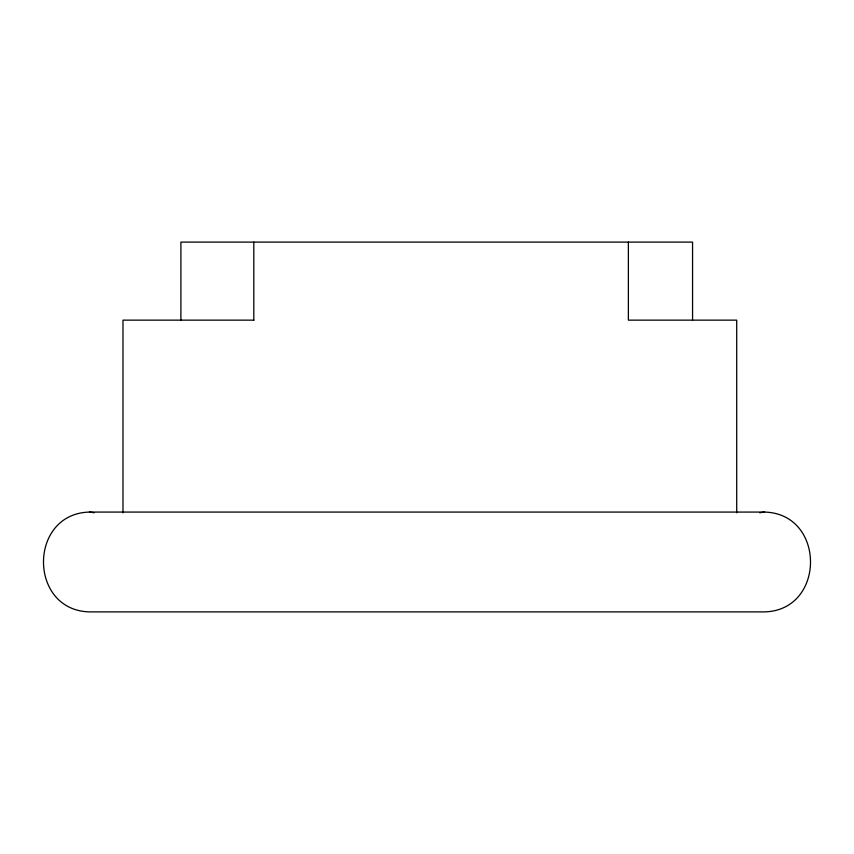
<?xml version="1.0" encoding="UTF-8"?>
<svg xmlns="http://www.w3.org/2000/svg" width="854" height="854" viewBox="0 0 854 854"><rect width="100%" height="100%" fill="white"/><g stroke="black" fill="none" stroke-linecap="round" stroke-linejoin="round"><path stroke-width="1.28" d="M89.446 512.069C28.182 513.67 28.182 610.29 89.446 611.891L764.554 611.891C825.818 610.29 825.818 513.67 764.554 512.069L89.446 512.069L94.282 512.742M759.718 512.742L764.554 512.069M253.916 320.143L122.976 320.143L122.976 512.816M736.714 512.816L736.714 320.143L628.373 320.143L628.373 242.109M692.562 320.143L692.562 242.109L180.899 242.109L180.899 320.143M253.798 242.109L253.798 320.143"/></g></svg>
